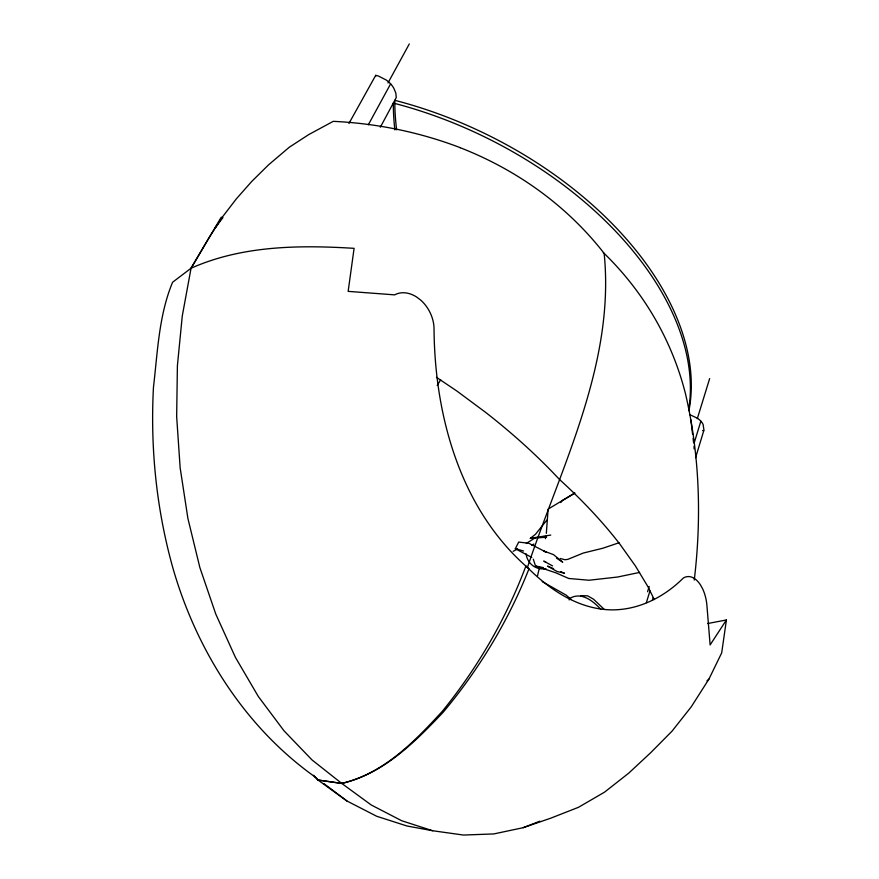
<?xml version="1.0" encoding="UTF-8"?>
<svg xmlns="http://www.w3.org/2000/svg" width="879" height="879" viewBox="0 0 879 879"><rect width="100%" height="100%" fill="white"/><g stroke="black" fill="none" stroke-linecap="round" stroke-linejoin="round"><path stroke-width="1.32" d="M375.696 76.418L375.729 75.319L378.366 76.012L386.145 79.967A22.612 16.053 32.2 0 1 390.628 83.857A22.612 16.064 32.2 0 1 393.913 88.416L395.836 93.13L396.264 97.58L380.321 127.246M694.256 580.074C701.728 518.083 699.684 454.718 685.488 393.792A378.519 333.899 -22.6 0 0 604.203 253.438A384.189 342.722 -20.7 0 0 460.244 147.727M707.562 623.552L726.417 619.959L721.692 652.877L708.935 679.093L691.279 706.782L672.072 731.108L650.899 752.501L628.727 773.157L604.488 792.188L578.459 807.318L550.88 818.129L523.192 827.688L493.8 833.929L463.475 835.05L432.622 830.732L406.999 825.996L376.728 816.283L346.941 800.989L318.044 780.058L315.165 777.069M545.398 538.662L545.87 536.014M546.331 533.366L548.122 509.106L574.921 493.009M460.266 147.683C419.657 132.147 376.651 123.379 333.24 121.346L308.749 134.586L289.334 147.2L268.622 164.791L251.757 181.426L236.297 198.918L222.057 217.454L208.96 237.813L191.051 268.238L182.283 315.924L177.404 365.653L176.657 416.58L180.151 467.837L187.908 518.478L199.863 567.548L215.794 614.124L235.407 657.349L258.305 696.465L284.016 730.812L312.001 759.917L341.722 783.409L371.235 804.977L401.714 820.744L432.622 830.732M537.508 575.822L539.398 567.856M652.361 600.346L653.152 597.72M695.575 457.717L703.936 430.106L703.123 424.469A19.382 12.064 16.6 0 0 700.86 421.151A19.382 12.053 16.6 0 0 697.344 418.195L689.608 414.569M646.373 602.653L649.966 590.864M647.581 591.732L649.196 586.469M694.091 443.258L700.86 421.151M697.3 418.69L709.65 378.585M527.466 567.362C561.307 466.101 615.223 363.532 604.159 253.46L603.313 252.877M569.12 599.917L569.746 598.423C581.491 591.369 593.16 601.137 600.928 609.4M531.795 557.451L515.314 548.727L518.676 542.079L528.784 543.244L546.551 552.375L544.222 551.309M368.312 124.796L390.628 83.857M387.98 82.956L409.306 43.95M348.919 123.489L375.729 75.319M437.204 385.474L440.665 379.805M315.165 777.014C245.032 727.219 196.83 650.801 173.108 568.768C156.495 509.853 150.199 448.334 153.462 387.254C157.616 352.061 158.813 315.319 172.592 282.247L191.051 268.238L221.2 217.3L222.057 217.454M726.417 619.959L710.122 644.933L706.936 605.686A29.919 16.525 84.5 0 0 702.486 588.523L700.552 585.051A29.919 16.525 84.5 0 0 683.302 578.063C664.205 597.138 638.352 610.301 610.938 609.861C577.492 609.037 548.595 588.996 525.917 565.966C506.161 618.673 477.704 667.666 442.269 711.375C414.229 741.81 383.508 773.674 341.733 783.42L318.044 780.058L313.528 775.278M217.563 224.453L215.3 227.595L222.947 217.607M560.736 502.546L562.373 500.481L574.481 493.295M546.826 520.115L535.476 534.289L530.356 538.311L546.595 537.234M706.98 680.884L708.935 679.093M531.762 545.376L533.828 544.035M526.29 543.453L535.157 537.827M513.16 551.32L517.632 548.881M523.192 827.688L539.816 821.195M191.051 268.238C242.022 245.505 299.332 244.944 354.094 248.339L348.15 291.367L394.682 294.861A30.721 22.733 61.9 0 1 416.503 296.937L420.722 300.124A30.721 22.733 61.9 0 1 434.039 329.405C434.786 416.558 460.695 510.259 528.982 568.823C508.37 620.937 479.154 669.194 443.236 712.177C414.701 742.294 383.552 773.718 341.722 783.409L317.945 779.981M619.069 542.739L602.884 548.221L583.293 553.045L567.768 559.385L564.889 559.725L560.264 558.506M639.571 572.427L617.563 577.031L589.018 580.239L568.746 578.481L555.869 572.833L535.52 565.977L533.3 559.209M533.894 537.596L530.356 538.311L550.77 535.069M580.722 595.61L587.644 595.852L593.567 599.225L604.291 609.433M545.903 568.603C535.959 570.482 527.323 563.615 526.071 553.836M535.52 565.977L543.409 567.647M702.552 430.523L703.716 430.831M515.314 548.727L523.565 551.012M544.211 551.199L553.451 554.605L562.725 562.153L556.55 558.187M553.594 568.647L547.551 566.109L557.077 571.493L564.494 573.207L560.857 571.691M543.683 561.022L545.848 562.219M544.332 561.384L552.55 565.911M542.233 581.601L566.076 595.072L571.196 599.478M436.544 377.355L456.926 391.067L485.746 412.471A436.962 211.883 25.8 0 1 559.451 479.451A429.842 206.554 25 0 1 620.255 544.672L635.396 565.922L647.9 586.634L654.284 599.566M323.933 783.628L346.941 800.989M690.894 419.843L692.608 434.347M693.081 438.302L693.542 442.258M694.014 446.213L694.091 448.861M688.927 410.746A308.672 191.666 25.9 0 0 394.792 100.316A382.815 291.092 13.9 0 0 396.638 129.817M688.718 409.702A309.089 191.457 25.9 0 0 393.32 103.063A383.464 290.982 13.9 0 0 394.869 129.894"/></g></svg>
